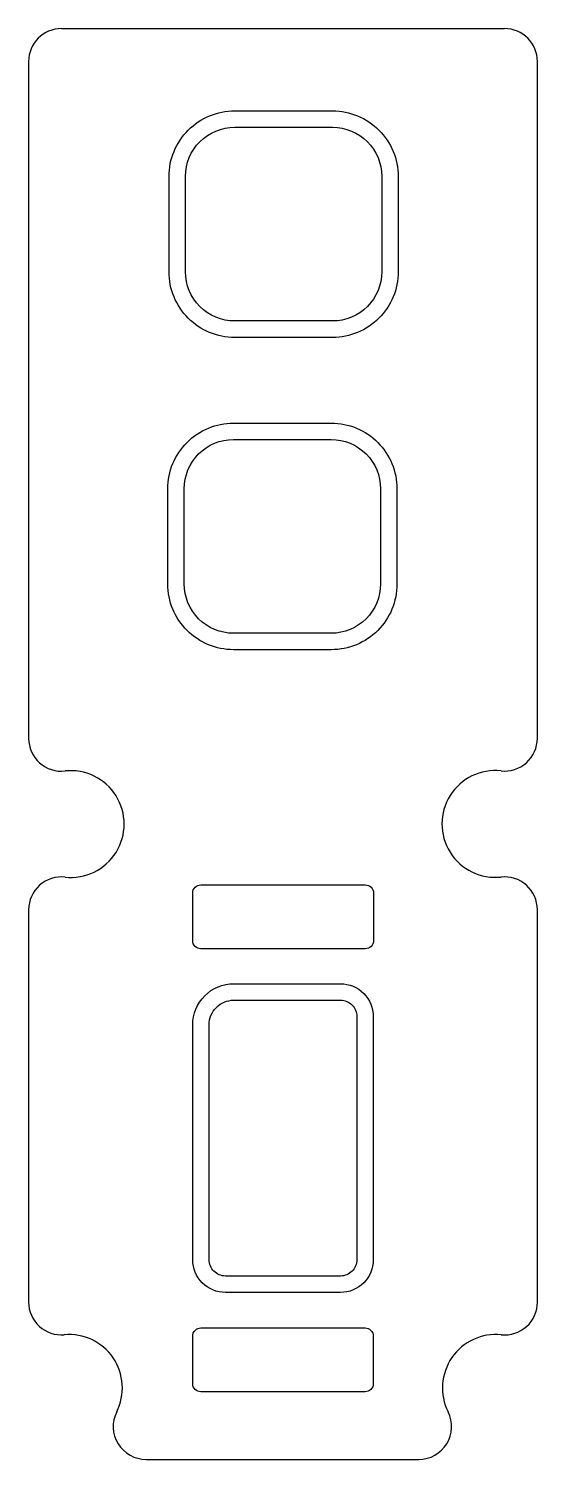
# Model space of a CAD drawing. Header units: millimetres. Extents: x 167.8 to 198.8, y 101.2 to 188.3.
import ezdxf

# ---------------------------------------------------------------- set-up
doc = ezdxf.new("R2010")
doc.units = ezdxf.units.MM
doc.header["$MEASUREMENT"] = 0
doc.layers.add('Battery Pad', color=7, linetype='Continuous')

msp = doc.modelspace()

# ---------------------------------------------------------------- linework, layer by layer
at = {"layer": 'Battery Pad'}
for p, q in [((169.833, 188.318), (196.826, 188.318)), ((167.833, 186.318), (167.833, 145.098)), ((198.826, 145.104), (198.826, 186.318)), ((167.833, 134.66), (167.833, 110.775)), ((198.826, 110.768), (198.826, 134.665)), ((174.985, 101.19), (191.6, 101.19))]:
    msp.add_line(p, q, dxfattribs=at)
for points in [[(180.386, 169.513, -0.414214), (176.386, 173.513), (176.386, 179.311, -0.414214), (180.386, 183.311), (186.346, 183.311, -0.414214), (190.346, 179.311), (190.346, 173.513, -0.414214), (186.346, 169.513)], [(180.386, 170.513, -0.414214), (177.386, 173.513), (177.386, 179.311, -0.414214), (180.386, 182.311), (186.346, 182.311, -0.414214), (189.346, 179.311), (189.346, 173.513, -0.414214), (186.346, 170.513)], [(186.272, 150.498), (180.313, 150.498, -0.414214), (176.313, 154.498), (176.313, 160.295, -0.414214), (180.313, 164.295), (186.272, 164.295, -0.414214), (190.272, 160.295), (190.272, 154.498, -0.414214)], [(186.272, 151.498), (180.313, 151.498, -0.414214), (177.313, 154.498), (177.313, 160.295, -0.414214), (180.313, 163.295), (186.272, 163.295, -0.414214), (189.272, 160.295), (189.272, 154.498, -0.414214)], [(178.329, 136.175), (188.344, 136.175, -0.414214), (188.844, 135.675), (188.844, 132.786, -0.414214), (188.344, 132.286), (178.329, 132.286, -0.414214), (177.829, 132.786), (177.829, 135.675, -0.414214)], [(186.83, 111.356), (179.829, 111.356, -0.414214), (177.829, 113.356), (177.829, 127.653, -0.414214), (180.329, 130.153), (186.83, 130.153, -0.414214), (188.83, 128.153), (188.83, 113.356, -0.414214)], [(186.83, 112.356), (179.829, 112.356, -0.414214), (178.829, 113.356), (178.829, 127.653, -0.414214), (180.329, 129.153), (186.83, 129.153, -0.414214), (187.83, 128.153), (187.83, 113.356, -0.414214)], [(178.329, 109.194), (188.33, 109.194, -0.414214), (188.83, 108.694), (188.83, 105.805, -0.414214), (188.33, 105.305), (178.329, 105.305, -0.414214), (177.829, 105.805), (177.829, 108.694, -0.414214)]]:
    msp.add_lwpolyline(points, format="xyb", close=True, dxfattribs=at)
for centre, radius, start, end in [((169.833, 186.318), 2, 90, 180), ((196.826, 186.318), 2, 0, 90), ((169.833, 145.098), 2, 180, 276.23581), ((196.826, 145.104), 2, 263.80027, 0), ((170.403, 139.879), 3.25, 263.76419, 96.23581), ((196.259, 139.885), 3.25, 83.80027, 276.19973), ((169.833, 134.66), 2, 83.76419, 180), ((196.826, 134.665), 2, 0, 96.19973), ((169.833, 110.775), 2, 180, 275.02744), ((196.826, 110.768), 2, 264.16727, 0), ((170.293, 105.545), 3.25, 333.34669, 95.02744), ((196.293, 105.545), 3.25, 84.16727, 206.65331), ((174.985, 103.19), 2, 153.34669, 270), ((191.6, 103.19), 2, 270, 26.65331)]:
    msp.add_arc(centre, radius, start, end, dxfattribs=at)

doc.saveas('drawing.dxf')
